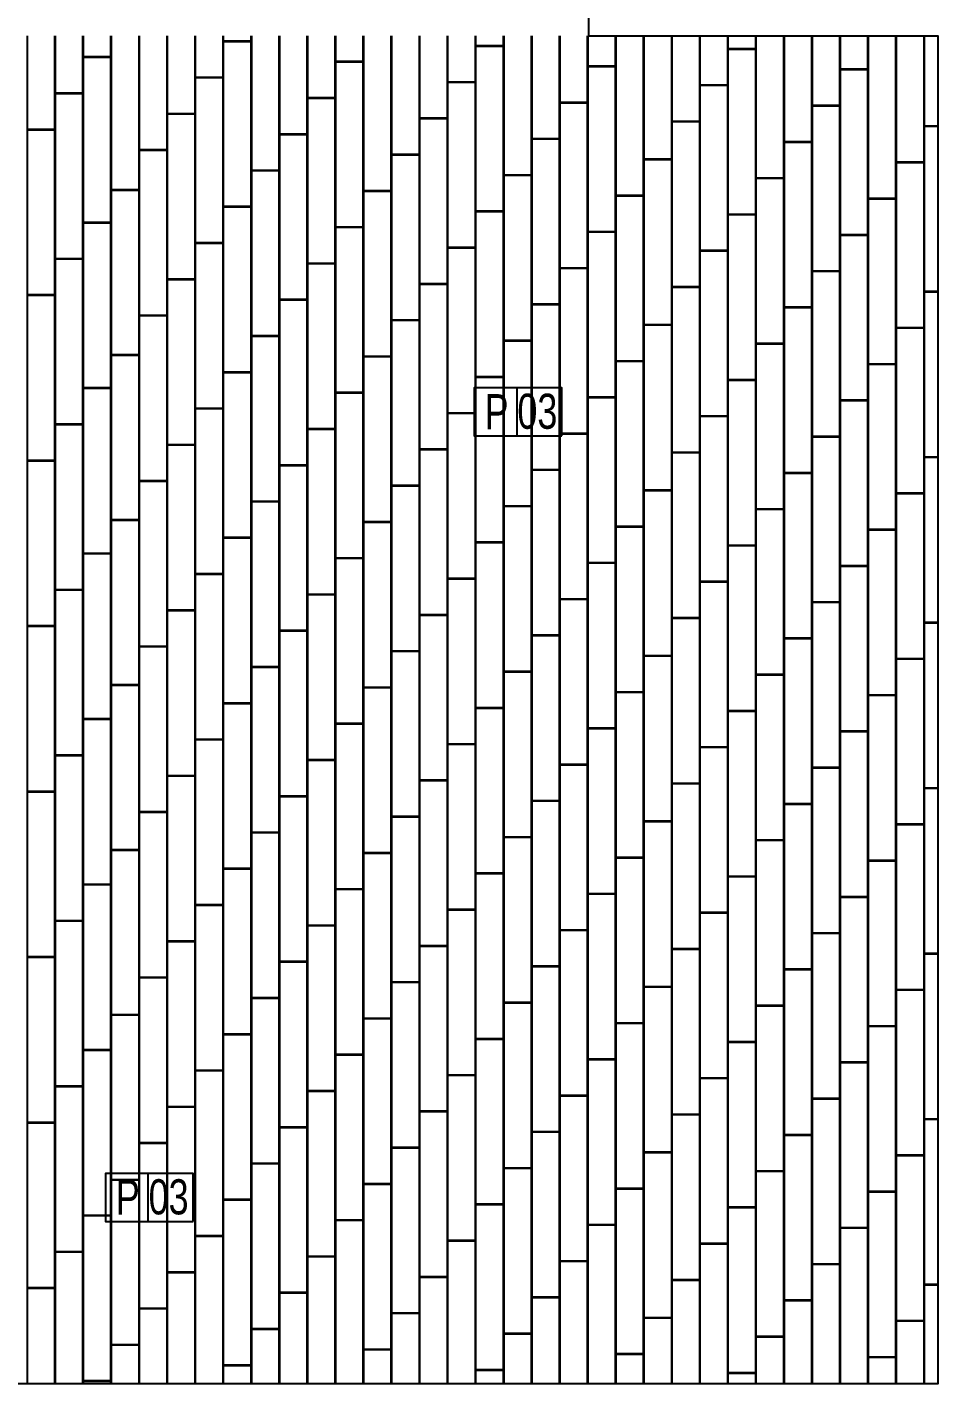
# Model space of a CAD drawing. Header units: metres. Extents: x 289 to 442, y 174 to 231.
# Drawn here: x 399.39 to 404.44, y 179.84 to 187.36 of the extents above; entities that cross this region are included whole.
import ezdxf

# ---------------------------------------------------------------- set-up
doc = ezdxf.new("R2010")
doc.units = ezdxf.units.M
doc.layers.add('A-Piso', color=9, linetype='Continuous')
doc.styles.add('SWISS', font='swisscl.ttf')

msp = doc.modelspace()

# ---------------------------------------------------------------- linework, layer by layer
for points in [[(397.2039, 190.3458), (397.2039, 189.3758), (397.1289, 189.3758), (397.1289, 189.1262), (402.5027, 189.1262), (402.6226, 189.1262), (402.6226, 187.4351), (402.5028, 187.4351), (402.5028, 187.3152), (404.4397, 187.3151), (404.4397, 179.8425), (396.1297, 179.8425), (396.1297, 190.8752), (397.1289, 190.8752), (397.1289, 190.3458)], [(399.3931, 179.8425), (399.3931, 187.3152)], [(399.5455, 179.8425), (399.5455, 187.3152)], [(399.5485, 179.8425), (399.5485, 187.3152)], [(399.7009, 179.8425), (399.7009, 187.3152)], [(399.7039, 179.8425), (399.7039, 187.3152)], [(399.8563, 179.8425), (399.8563, 187.3153)], [(399.8593, 179.8425), (399.8593, 187.3153)], [(400.0117, 179.8425), (400.0117, 187.3153)], [(400.0147, 179.8425), (400.0147, 187.3153)], [(400.1671, 179.8425), (400.1671, 187.3153)], [(400.1701, 179.8425), (400.1701, 187.3153)], [(400.3225, 179.8425), (400.3225, 187.3153)], [(400.3255, 179.8425), (400.3255, 187.3153)], [(400.4779, 179.8425), (400.4779, 187.3153)], [(400.4809, 179.8425), (400.4809, 187.3153)], [(400.4809, 187.2873), (400.6333, 187.2873)], [(400.4809, 187.2843), (400.6333, 187.2843)], [(400.6333, 179.8425), (400.6333, 187.3153)], [(400.6363, 179.8425), (400.6363, 187.3153)], [(400.7887, 179.8425), (400.7887, 187.3153)], [(400.7917, 179.8425), (400.7917, 187.3153)], [(400.9441, 179.8425), (400.9441, 187.3153)], [(400.9471, 179.8425), (400.9471, 187.3153)], [(401.0995, 179.8425), (401.0995, 187.3152)], [(401.1025, 179.8425), (401.1025, 187.3152)], [(401.2549, 179.8425), (401.2549, 187.3152)], [(401.2579, 179.8425), (401.2579, 187.3152)], [(401.4103, 179.8425), (401.4103, 187.3152)], [(401.4133, 179.8425), (401.4133, 187.3152)], [(401.5657, 179.8425), (401.5657, 187.3152)], [(401.5687, 179.8425), (401.5687, 187.3152)], [(401.7211, 179.8425), (401.7211, 187.3152)], [(401.7241, 179.8425), (401.7241, 187.3152)], [(401.8765, 179.8425), (401.8765, 187.3152)], [(401.8795, 179.8425), (401.8795, 187.3152)], [(402.0319, 179.8425), (402.0319, 187.3152)], [(402.0349, 179.8425), (402.0349, 187.3152)], [(402.1873, 179.8425), (402.1873, 187.3152)], [(402.1903, 179.8425), (402.1903, 187.3152)], [(402.3427, 179.8425), (402.3427, 187.3152)], [(402.3457, 179.8425), (402.3457, 187.3152)], [(402.4981, 179.8425), (402.4981, 187.3152)], [(402.5011, 179.8425), (402.5011, 187.3152)], [(402.6535, 179.8425), (402.6535, 187.3152)], [(402.6565, 179.8425), (402.6565, 187.3152)], [(402.8089, 179.8425), (402.8089, 187.3152)], [(402.8119, 179.8425), (402.8119, 187.3152)], [(402.9643, 179.8425), (402.9643, 187.3152)], [(402.9673, 179.8425), (402.9673, 187.3152)], [(403.1197, 179.8425), (403.1197, 187.3152)], [(403.1227, 179.8425), (403.1227, 187.3152)], [(403.2751, 179.8425), (403.2751, 187.3152)], [(403.2781, 179.8425), (403.2781, 187.3152)], [(403.4305, 179.8425), (403.4305, 187.3152)], [(403.4335, 179.8425), (403.4335, 187.3152)], [(403.5859, 179.8425), (403.5859, 187.3152)], [(403.5889, 179.8425), (403.5889, 187.3152)], [(403.7413, 179.8425), (403.7413, 187.3152)], [(403.7443, 179.8425), (403.7443, 187.3152)], [(403.8967, 179.8425), (403.8967, 187.3152)], [(403.8997, 179.8425), (403.8997, 187.3152)], [(404.0521, 179.8425), (404.0521, 187.3152)], [(404.0551, 179.8425), (404.0551, 187.3152)], [(404.2075, 179.8425), (404.2075, 187.3151)], [(404.2105, 179.8425), (404.2105, 187.3151)], [(404.3629, 179.8425), (404.3629, 187.3151)], [(404.3659, 179.8425), (404.3659, 187.3151)], [(399.7039, 187.1997), (399.8563, 187.1997)], [(399.7039, 187.1967), (399.8563, 187.1967)], [(401.8795, 187.2615), (402.0319, 187.2615)], [(401.8795, 187.2585), (402.0319, 187.2585)], [(403.2781, 187.2447), (403.4305, 187.2447)], [(403.2781, 187.2417), (403.4305, 187.2417)], [(401.1025, 187.1739), (401.2549, 187.1739)], [(401.1025, 187.1709), (401.2549, 187.1709)], [(402.5011, 187.1481), (402.6535, 187.1481)], [(402.5011, 187.1451), (402.6535, 187.1451)], [(403.8997, 187.1313), (404.0521, 187.1313)], [(403.8997, 187.1283), (404.0521, 187.1283)], [(400.3255, 187.0863), (400.4779, 187.0863)], [(400.3255, 187.0833), (400.4779, 187.0833)], [(401.7241, 187.0605), (401.8765, 187.0605)], [(401.7241, 187.0575), (401.8765, 187.0575)], [(403.1227, 187.0437), (403.2751, 187.0437)], [(403.1227, 187.0407), (403.2751, 187.0407)], [(399.5485, 186.9987), (399.7009, 186.9987)], [(399.5485, 186.9957), (399.7009, 186.9957)], [(400.9471, 186.9729), (401.0995, 186.9729)], [(400.9471, 186.9699), (401.0995, 186.9699)], [(402.3457, 186.9471), (402.4981, 186.9471)], [(402.3457, 186.9441), (402.4981, 186.9441)], [(403.7443, 186.9303), (403.8967, 186.9303)], [(403.7443, 186.9273), (403.8967, 186.9273)], [(400.1701, 186.8853), (400.3225, 186.8853)], [(400.1701, 186.8823), (400.3225, 186.8823)], [(401.5687, 186.8595), (401.7211, 186.8595)], [(401.5687, 186.8565), (401.7211, 186.8565)], [(402.9673, 186.8427), (403.1197, 186.8427)], [(402.9673, 186.8397), (403.1197, 186.8397)], [(404.3659, 186.8169), (404.4397, 186.8169)], [(399.3931, 186.7977), (399.5455, 186.7977)], [(399.3931, 186.7947), (399.5455, 186.7947)], [(400.7917, 186.7719), (400.9441, 186.7719)], [(400.7917, 186.7689), (400.9441, 186.7689)], [(402.1903, 186.7461), (402.3427, 186.7461)], [(402.1903, 186.7431), (402.3427, 186.7431)], [(404.3659, 186.8139), (404.4397, 186.8139)], [(400.0147, 186.6843), (400.1671, 186.6843)], [(400.0147, 186.6813), (400.1671, 186.6813)], [(403.5889, 186.7293), (403.7413, 186.7293)], [(403.5889, 186.7263), (403.7413, 186.7263)], [(401.4133, 186.6585), (401.5657, 186.6585)], [(401.4133, 186.6555), (401.5657, 186.6555)], [(402.8119, 186.6327), (402.9643, 186.6327)], [(402.8119, 186.6297), (402.9643, 186.6297)], [(404.2105, 186.6159), (404.3629, 186.6159)], [(404.2105, 186.6129), (404.3629, 186.6129)], [(400.6363, 186.5709), (400.7887, 186.5709)], [(400.6363, 186.5679), (400.7887, 186.5679)], [(402.0349, 186.5451), (402.1873, 186.5451)], [(402.0349, 186.5421), (402.1873, 186.5421)], [(403.4335, 186.5283), (403.5859, 186.5283)], [(403.4335, 186.5253), (403.5859, 186.5253)], [(399.8593, 186.4623), (400.0117, 186.4623)], [(399.8593, 186.4593), (400.0117, 186.4593)], [(401.2579, 186.4575), (401.4103, 186.4575)], [(401.2579, 186.4545), (401.4103, 186.4545)], [(400.4809, 186.3699), (400.6333, 186.3699)], [(400.4809, 186.3669), (400.6333, 186.3669)], [(402.6565, 186.4317), (402.8089, 186.4317)], [(402.6565, 186.4287), (402.8089, 186.4287)], [(404.0551, 186.4149), (404.2075, 186.4149)], [(404.0551, 186.4119), (404.2075, 186.4119)], [(401.8795, 186.3441), (402.0319, 186.3441)], [(401.8795, 186.3411), (402.0319, 186.3411)], [(403.2781, 186.3273), (403.4305, 186.3273)], [(403.2781, 186.3243), (403.4305, 186.3243)], [(399.7039, 186.2823), (399.8563, 186.2823)], [(399.7039, 186.2793), (399.8563, 186.2793)], [(401.1025, 186.2565), (401.2549, 186.2565)], [(401.1025, 186.2535), (401.2549, 186.2535)], [(402.5011, 186.2307), (402.6535, 186.2307)], [(402.5011, 186.2277), (402.6535, 186.2277)], [(403.8997, 186.2139), (404.0521, 186.2139)], [(400.3255, 186.1689), (400.4779, 186.1689)], [(400.3255, 186.1659), (400.4779, 186.1659)], [(401.7241, 186.1431), (401.8765, 186.1431)], [(401.7241, 186.1401), (401.8765, 186.1401)], [(403.8997, 186.2109), (404.0521, 186.2109)], [(399.5485, 186.0813), (399.7009, 186.0813)], [(399.5485, 186.0783), (399.7009, 186.0783)], [(403.1227, 186.1263), (403.2751, 186.1263)], [(403.1227, 186.1233), (403.2751, 186.1233)], [(400.9471, 186.0555), (401.0995, 186.0555)], [(400.9471, 186.0525), (401.0995, 186.0525)], [(402.3457, 186.0297), (402.4981, 186.0297)], [(402.3457, 186.0267), (402.4981, 186.0267)], [(403.7443, 186.0129), (403.8967, 186.0129)], [(403.7443, 186.0099), (403.8967, 186.0099)], [(400.1701, 185.9679), (400.3225, 185.9679)], [(400.1701, 185.9649), (400.3225, 185.9649)], [(401.5687, 185.9421), (401.7211, 185.9421)], [(401.5687, 185.9391), (401.7211, 185.9391)], [(402.9673, 185.9253), (403.1197, 185.9253)], [(402.9673, 185.9223), (403.1197, 185.9223)], [(399.3931, 185.8803), (399.5455, 185.8803)], [(399.3931, 185.8773), (399.5455, 185.8773)], [(400.7917, 185.8545), (400.9441, 185.8545)], [(400.7917, 185.8515), (400.9441, 185.8515)], [(404.3659, 185.8995), (404.4397, 185.8995)], [(404.3659, 185.8965), (404.4397, 185.8965)], [(400.0147, 185.7669), (400.1671, 185.7669)], [(400.0147, 185.7639), (400.1671, 185.7639)], [(402.1903, 185.8287), (402.3427, 185.8287)], [(402.1903, 185.8257), (402.3427, 185.8257)], [(403.5889, 185.8119), (403.7413, 185.8119)], [(403.5889, 185.8089), (403.7413, 185.8089)], [(401.4133, 185.7411), (401.5657, 185.7411)], [(401.4133, 185.7381), (401.5657, 185.7381)], [(402.8119, 185.7153), (402.9643, 185.7153)], [(402.8119, 185.7123), (402.9643, 185.7123)], [(404.2105, 185.6985), (404.3629, 185.6985)], [(404.2105, 185.6955), (404.3629, 185.6955)], [(400.6363, 185.6535), (400.7887, 185.6535)], [(400.6363, 185.6505), (400.7887, 185.6505)], [(402.0349, 185.6277), (402.1873, 185.6277)], [(402.0349, 185.6247), (402.1873, 185.6247)], [(403.4335, 185.6109), (403.5859, 185.6109)], [(399.8593, 185.5479), (400.0117, 185.5479)], [(399.8593, 185.5449), (400.0117, 185.5449)], [(401.2579, 185.5401), (401.4103, 185.5401)], [(401.2579, 185.5371), (401.4103, 185.5371)], [(403.4335, 185.6079), (403.5859, 185.6079)], [(402.6565, 185.5143), (402.8089, 185.5143)], [(402.6565, 185.5113), (402.8089, 185.5113)], [(404.0551, 185.4975), (404.2075, 185.4975)], [(404.0551, 185.4945), (404.2075, 185.4945)], [(400.4809, 185.4525), (400.6333, 185.4525)], [(400.4809, 185.4495), (400.6333, 185.4495)], [(401.8795, 185.4267), (402.0319, 185.4267)], [(401.8795, 185.4237), (402.0319, 185.4237)], [(403.2781, 185.4099), (403.4305, 185.4099)], [(403.2781, 185.4069), (403.4305, 185.4069)], [(399.7039, 185.3649), (399.8563, 185.3649)], [(399.7039, 185.3619), (399.8563, 185.3619)], [(401.1025, 185.3391), (401.2549, 185.3391)], [(401.1025, 185.3361), (401.2549, 185.3361)], [(402.5011, 185.3133), (402.6535, 185.3133)], [(402.5011, 185.3103), (402.6535, 185.3103)], [(400.3255, 185.2515), (400.4779, 185.2515)], [(400.3255, 185.2485), (400.4779, 185.2485)], [(403.8997, 185.2965), (404.0521, 185.2965)], [(403.8997, 185.2935), (404.0521, 185.2935)], [(399.5485, 185.1639), (399.7009, 185.1639)], [(399.5485, 185.1609), (399.7009, 185.1609)], [(401.7241, 185.2257), (401.8765, 185.2257)], [(401.7241, 185.2227), (401.8765, 185.2227)], [(403.1227, 185.2089), (403.2751, 185.2089)], [(403.1227, 185.2059), (403.2751, 185.2059)], [(400.9471, 185.1381), (401.0995, 185.1381)], [(400.9471, 185.1351), (401.0995, 185.1351)], [(402.3457, 185.1123), (402.4981, 185.1123)], [(402.3457, 185.1093), (402.4981, 185.1093)], [(403.7443, 185.0955), (403.8967, 185.0955)], [(403.7443, 185.0925), (403.8967, 185.0925)], [(400.1701, 185.0505), (400.3225, 185.0505)], [(400.1701, 185.0475), (400.3225, 185.0475)], [(401.5687, 185.0247), (401.7211, 185.0247)], [(401.5687, 185.0217), (401.7211, 185.0217)], [(399.3931, 184.9629), (399.5455, 184.9629)], [(399.3931, 184.9599), (399.5455, 184.9599)], [(400.7917, 184.9371), (400.9441, 184.9371)], [(400.7917, 184.9341), (400.9441, 184.9341)], [(402.9673, 185.0079), (403.1197, 185.0079)], [(402.9673, 185.0049), (403.1197, 185.0049)], [(404.3659, 184.9821), (404.4397, 184.9821)], [(404.3659, 184.9791), (404.4397, 184.9791)], [(402.1903, 184.9113), (402.3427, 184.9113)], [(402.1903, 184.9083), (402.3427, 184.9083)], [(403.5889, 184.8945), (403.7413, 184.8945)], [(403.5889, 184.8915), (403.7413, 184.8915)], [(400.0147, 184.8495), (400.1671, 184.8495)], [(400.0147, 184.8465), (400.1671, 184.8465)], [(401.4133, 184.8237), (401.5657, 184.8237)], [(401.4133, 184.8207), (401.5657, 184.8207)], [(402.8119, 184.7979), (402.9643, 184.7979)], [(402.8119, 184.7949), (402.9643, 184.7949)], [(400.6363, 184.7361), (400.7887, 184.7361)], [(400.6363, 184.7331), (400.7887, 184.7331)], [(402.0349, 184.7103), (402.1873, 184.7103)], [(404.2105, 184.7811), (404.3629, 184.7811)], [(404.2105, 184.7781), (404.3629, 184.7781)], [(399.8593, 184.6335), (400.0117, 184.6335)], [(402.0349, 184.7073), (402.1873, 184.7073)], [(403.4335, 184.6935), (403.5859, 184.6935)], [(403.4335, 184.6905), (403.5859, 184.6905)], [(399.8593, 184.6305), (400.0117, 184.6305)], [(401.2579, 184.6227), (401.4103, 184.6227)], [(401.2579, 184.6197), (401.4103, 184.6197)], [(402.6565, 184.5969), (402.8089, 184.5969)], [(402.6565, 184.5939), (402.8089, 184.5939)], [(404.0551, 184.5801), (404.2075, 184.5801)], [(404.0551, 184.5771), (404.2075, 184.5771)], [(400.4809, 184.5351), (400.6333, 184.5351)], [(400.4809, 184.5321), (400.6333, 184.5321)], [(401.8795, 184.5093), (402.0319, 184.5093)], [(401.8795, 184.5063), (402.0319, 184.5063)], [(403.2781, 184.4925), (403.4305, 184.4925)], [(403.2781, 184.4895), (403.4305, 184.4895)], [(399.7039, 184.4475), (399.8563, 184.4475)], [(399.7039, 184.4445), (399.8563, 184.4445)], [(401.1025, 184.4217), (401.2549, 184.4217)], [(401.1025, 184.4187), (401.2549, 184.4187)], [(400.3255, 184.3341), (400.4779, 184.3341)], [(402.5011, 184.3959), (402.6535, 184.3959)], [(402.5011, 184.3929), (402.6535, 184.3929)], [(403.8997, 184.3791), (404.0521, 184.3791)], [(403.8997, 184.3761), (404.0521, 184.3761)], [(400.3255, 184.3311), (400.4779, 184.3311)], [(401.7241, 184.3083), (401.8765, 184.3083)], [(401.7241, 184.3053), (401.8765, 184.3053)], [(403.1227, 184.2915), (403.2751, 184.2915)], [(403.1227, 184.2885), (403.2751, 184.2885)], [(399.5485, 184.2465), (399.7009, 184.2465)], [(399.5485, 184.2435), (399.7009, 184.2435)], [(400.9471, 184.2207), (401.0995, 184.2207)], [(400.9471, 184.2177), (401.0995, 184.2177)], [(402.3457, 184.1949), (402.4981, 184.1949)], [(402.3457, 184.1919), (402.4981, 184.1919)], [(400.1701, 184.1331), (400.3225, 184.1331)], [(400.1701, 184.1301), (400.3225, 184.1301)], [(401.5687, 184.1073), (401.7211, 184.1073)], [(403.7443, 184.1781), (403.8967, 184.1781)], [(403.7443, 184.1751), (403.8967, 184.1751)], [(399.3931, 184.0455), (399.5455, 184.0455)], [(399.3931, 184.0425), (399.5455, 184.0425)], [(401.5687, 184.1043), (401.7211, 184.1043)], [(402.9673, 184.0905), (403.1197, 184.0905)], [(402.9673, 184.0875), (403.1197, 184.0875)], [(404.3659, 184.0647), (404.4397, 184.0647)], [(404.3659, 184.0617), (404.4397, 184.0617)], [(400.7917, 184.0197), (400.9441, 184.0197)], [(400.7917, 184.0167), (400.9441, 184.0167)], [(402.1903, 183.9939), (402.3427, 183.9939)], [(402.1903, 183.9909), (402.3427, 183.9909)], [(403.5889, 183.9771), (403.7413, 183.9771)], [(403.5889, 183.9741), (403.7413, 183.9741)], [(400.0147, 183.9321), (400.1671, 183.9321)], [(400.0147, 183.9291), (400.1671, 183.9291)], [(401.4133, 183.9063), (401.5657, 183.9063)], [(401.4133, 183.9033), (401.5657, 183.9033)], [(400.6363, 183.8187), (400.7887, 183.8187)], [(400.6363, 183.8157), (400.7887, 183.8157)], [(402.8119, 183.8805), (402.9643, 183.8805)], [(402.8119, 183.8775), (402.9643, 183.8775)], [(404.2105, 183.8637), (404.3629, 183.8637)], [(404.2105, 183.8607), (404.3629, 183.8607)], [(402.0349, 183.7929), (402.1873, 183.7929)], [(402.0349, 183.7899), (402.1873, 183.7899)], [(403.4335, 183.7761), (403.5859, 183.7761)], [(403.4335, 183.7731), (403.5859, 183.7731)], [(399.8593, 183.7191), (400.0117, 183.7191)], [(399.8593, 183.7161), (400.0117, 183.7161)], [(401.2579, 183.7053), (401.4103, 183.7053)], [(401.2579, 183.7023), (401.4103, 183.7023)], [(402.6565, 183.6795), (402.8089, 183.6795)], [(402.6565, 183.6765), (402.8089, 183.6765)], [(404.0551, 183.6627), (404.2075, 183.6627)], [(404.0551, 183.6597), (404.2075, 183.6597)], [(400.4809, 183.6177), (400.6333, 183.6177)], [(400.4809, 183.6147), (400.6333, 183.6147)], [(401.8795, 183.5919), (402.0319, 183.5919)], [(401.8795, 183.5889), (402.0319, 183.5889)], [(399.7039, 183.5301), (399.8563, 183.5301)], [(399.7039, 183.5271), (399.8563, 183.5271)], [(403.2781, 183.5751), (403.4305, 183.5751)], [(403.2781, 183.5721), (403.4305, 183.5721)], [(401.1025, 183.5043), (401.2549, 183.5043)], [(401.1025, 183.5013), (401.2549, 183.5013)], [(402.5011, 183.4785), (402.6535, 183.4785)], [(402.5011, 183.4755), (402.6535, 183.4755)], [(403.8997, 183.4617), (404.0521, 183.4617)], [(403.8997, 183.4587), (404.0521, 183.4587)], [(400.3255, 183.4167), (400.4779, 183.4167)], [(400.3255, 183.4137), (400.4779, 183.4137)], [(401.7241, 183.3909), (401.8765, 183.3909)], [(401.7241, 183.3879), (401.8765, 183.3879)], [(403.1227, 183.3741), (403.2751, 183.3741)], [(403.1227, 183.3711), (403.2751, 183.3711)], [(399.5485, 183.3291), (399.7009, 183.3291)], [(399.5485, 183.3261), (399.7009, 183.3261)], [(400.9471, 183.3033), (401.0995, 183.3033)], [(400.9471, 183.3003), (401.0995, 183.3003)], [(400.1701, 183.2157), (400.3225, 183.2157)], [(400.1701, 183.2127), (400.3225, 183.2127)], [(402.3457, 183.2775), (402.4981, 183.2775)], [(402.3457, 183.2745), (402.4981, 183.2745)], [(403.7443, 183.2607), (403.8967, 183.2607)], [(403.7443, 183.2577), (403.8967, 183.2577)], [(401.5687, 183.1899), (401.7211, 183.1899)], [(401.5687, 183.1869), (401.7211, 183.1869)], [(402.9673, 183.1731), (403.1197, 183.1731)], [(402.9673, 183.1701), (403.1197, 183.1701)], [(404.3659, 183.1473), (404.4397, 183.1473)], [(404.3659, 183.1443), (404.4397, 183.1443)], [(399.3931, 183.1281), (399.5455, 183.1281)], [(399.3931, 183.1251), (399.5455, 183.1251)], [(400.7917, 183.1023), (400.9441, 183.1023)], [(400.7917, 183.0993), (400.9441, 183.0993)], [(402.1903, 183.0765), (402.3427, 183.0765)], [(402.1903, 183.0735), (402.3427, 183.0735)], [(403.5889, 183.0597), (403.7413, 183.0597)], [(403.5889, 183.0567), (403.7413, 183.0567)], [(400.0147, 183.0147), (400.1671, 183.0147)], [(400.0147, 183.0117), (400.1671, 183.0117)], [(401.4133, 182.9889), (401.5657, 182.9889)], [(401.4133, 182.9859), (401.5657, 182.9859)], [(402.8119, 182.9631), (402.9643, 182.9631)], [(402.8119, 182.9601), (402.9643, 182.9601)], [(404.2105, 182.9463), (404.3629, 182.9463)], [(404.2105, 182.9433), (404.3629, 182.9433)], [(400.6363, 182.9013), (400.7887, 182.9013)], [(400.6363, 182.8983), (400.7887, 182.8983)], [(402.0349, 182.8755), (402.1873, 182.8755)], [(402.0349, 182.8725), (402.1873, 182.8725)], [(403.4335, 182.8587), (403.5859, 182.8587)], [(403.4335, 182.8557), (403.5859, 182.8557)], [(399.8593, 182.8047), (400.0117, 182.8047)], [(399.8593, 182.8017), (400.0117, 182.8017)], [(401.2579, 182.7879), (401.4103, 182.7879)], [(401.2579, 182.7849), (401.4103, 182.7849)], [(402.6565, 182.7621), (402.8089, 182.7621)], [(402.6565, 182.7591), (402.8089, 182.7591)], [(400.4809, 182.7003), (400.6333, 182.7003)], [(400.4809, 182.6973), (400.6333, 182.6973)], [(404.0551, 182.7453), (404.2075, 182.7453)], [(404.0551, 182.7423), (404.2075, 182.7423)], [(399.7039, 182.6127), (399.8563, 182.6127)], [(399.7039, 182.6097), (399.8563, 182.6097)], [(401.8795, 182.6745), (402.0319, 182.6745)], [(401.8795, 182.6715), (402.0319, 182.6715)], [(403.2781, 182.6577), (403.4305, 182.6577)], [(403.2781, 182.6547), (403.4305, 182.6547)], [(401.1025, 182.5869), (401.2549, 182.5869)], [(401.1025, 182.5839), (401.2549, 182.5839)], [(402.5011, 182.5611), (402.6535, 182.5611)], [(402.5011, 182.5581), (402.6535, 182.5581)], [(403.8997, 182.5443), (404.0521, 182.5443)], [(403.8997, 182.5413), (404.0521, 182.5413)], [(400.3255, 182.4993), (400.4779, 182.4993)], [(400.3255, 182.4963), (400.4779, 182.4963)], [(401.7241, 182.4735), (401.8765, 182.4735)], [(401.7241, 182.4705), (401.8765, 182.4705)], [(403.1227, 182.4567), (403.2751, 182.4567)], [(403.1227, 182.4537), (403.2751, 182.4537)], [(399.5485, 182.4117), (399.7009, 182.4117)], [(399.5485, 182.4087), (399.7009, 182.4087)], [(400.9471, 182.3859), (401.0995, 182.3859)], [(400.9471, 182.3829), (401.0995, 182.3829)], [(402.3457, 182.3601), (402.4981, 182.3601)], [(402.3457, 182.3571), (402.4981, 182.3571)], [(403.7443, 182.3433), (403.8967, 182.3433)], [(403.7443, 182.3403), (403.8967, 182.3403)], [(400.1701, 182.2983), (400.3225, 182.2983)], [(400.1701, 182.2953), (400.3225, 182.2953)], [(401.5687, 182.2725), (401.7211, 182.2725)], [(401.5687, 182.2695), (401.7211, 182.2695)], [(402.9673, 182.2557), (403.1197, 182.2557)], [(402.9673, 182.2527), (403.1197, 182.2527)], [(404.3659, 182.2299), (404.4397, 182.2299)], [(404.3659, 182.2269), (404.4397, 182.2269)], [(399.3931, 182.2107), (399.5455, 182.2107)], [(399.3931, 182.2077), (399.5455, 182.2077)], [(400.7917, 182.1849), (400.9441, 182.1849)], [(400.7917, 182.1819), (400.9441, 182.1819)], [(402.1903, 182.1591), (402.3427, 182.1591)], [(402.1903, 182.1561), (402.3427, 182.1561)], [(400.0147, 182.0973), (400.1671, 182.0973)], [(400.0147, 182.0943), (400.1671, 182.0943)], [(403.5889, 182.1423), (403.7413, 182.1423)], [(403.5889, 182.1393), (403.7413, 182.1393)], [(401.4133, 182.0715), (401.5657, 182.0715)], [(401.4133, 182.0685), (401.5657, 182.0685)], [(402.8119, 182.0457), (402.9643, 182.0457)], [(402.8119, 182.0427), (402.9643, 182.0427)], [(404.2105, 182.0289), (404.3629, 182.0289)], [(404.2105, 182.0259), (404.3629, 182.0259)], [(400.6363, 181.9839), (400.7887, 181.9839)], [(400.6363, 181.9809), (400.7887, 181.9809)], [(402.0349, 181.9581), (402.1873, 181.9581)], [(402.0349, 181.9551), (402.1873, 181.9551)], [(403.4335, 181.9413), (403.5859, 181.9413)], [(403.4335, 181.9383), (403.5859, 181.9383)], [(399.8593, 181.8903), (400.0117, 181.8903)], [(399.8593, 181.8873), (400.0117, 181.8873)], [(401.2579, 181.8705), (401.4103, 181.8705)], [(401.2579, 181.8675), (401.4103, 181.8675)], [(400.4809, 181.7829), (400.6333, 181.7829)], [(400.4809, 181.7799), (400.6333, 181.7799)], [(402.6565, 181.8447), (402.8089, 181.8447)], [(402.6565, 181.8417), (402.8089, 181.8417)], [(404.0551, 181.8279), (404.2075, 181.8279)], [(404.0551, 181.8249), (404.2075, 181.8249)], [(401.8795, 181.7571), (402.0319, 181.7571)], [(401.8795, 181.7541), (402.0319, 181.7541)], [(403.2781, 181.7403), (403.4305, 181.7403)], [(403.2781, 181.7373), (403.4305, 181.7373)], [(399.7039, 181.6953), (399.8563, 181.6953)], [(399.7039, 181.6923), (399.8563, 181.6923)], [(401.1025, 181.6695), (401.2549, 181.6695)], [(401.1025, 181.6665), (401.2549, 181.6665)], [(402.5011, 181.6437), (402.6535, 181.6437)], [(402.5011, 181.6407), (402.6535, 181.6407)], [(403.8997, 181.6269), (404.0521, 181.6269)], [(400.3255, 181.5819), (400.4779, 181.5819)], [(400.3255, 181.5789), (400.4779, 181.5789)], [(401.7241, 181.5561), (401.8765, 181.5561)], [(401.7241, 181.5531), (401.8765, 181.5531)], [(403.8997, 181.6239), (404.0521, 181.6239)], [(399.5485, 181.4943), (399.7009, 181.4943)], [(399.5485, 181.4913), (399.7009, 181.4913)], [(403.1227, 181.5393), (403.2751, 181.5393)], [(403.1227, 181.5363), (403.2751, 181.5363)], [(400.9471, 181.4685), (401.0995, 181.4685)], [(400.9471, 181.4655), (401.0995, 181.4655)], [(402.3457, 181.4427), (402.4981, 181.4427)], [(402.3457, 181.4397), (402.4981, 181.4397)], [(403.7443, 181.4259), (403.8967, 181.4259)], [(403.7443, 181.4229), (403.8967, 181.4229)], [(400.1701, 181.3809), (400.3225, 181.3809)], [(400.1701, 181.3779), (400.3225, 181.3779)], [(401.5687, 181.3551), (401.7211, 181.3551)], [(401.5687, 181.3521), (401.7211, 181.3521)], [(402.9673, 181.3383), (403.1197, 181.3383)], [(402.9673, 181.3353), (403.1197, 181.3353)], [(399.3931, 181.2933), (399.5455, 181.2933)], [(399.3931, 181.2903), (399.5455, 181.2903)], [(400.7917, 181.2675), (400.9441, 181.2675)], [(400.7917, 181.2645), (400.9441, 181.2645)], [(404.3659, 181.3125), (404.4397, 181.3125)], [(404.3659, 181.3095), (404.4397, 181.3095)], [(400.0147, 181.1799), (400.1671, 181.1799)], [(400.0147, 181.1769), (400.1671, 181.1769)], [(402.1903, 181.2417), (402.3427, 181.2417)], [(402.1903, 181.2387), (402.3427, 181.2387)], [(403.5889, 181.2249), (403.7413, 181.2249)], [(403.5889, 181.2219), (403.7413, 181.2219)], [(401.4133, 181.1541), (401.5657, 181.1541)], [(401.4133, 181.1511), (401.5657, 181.1511)], [(402.8119, 181.1283), (402.9643, 181.1283)], [(402.8119, 181.1253), (402.9643, 181.1253)], [(404.2105, 181.1115), (404.3629, 181.1115)], [(404.2105, 181.1085), (404.3629, 181.1085)], [(400.6363, 181.0665), (400.7887, 181.0665)], [(400.6363, 181.0635), (400.7887, 181.0635)], [(402.0349, 181.0407), (402.1873, 181.0407)], [(402.0349, 181.0377), (402.1873, 181.0377)], [(403.4335, 181.0239), (403.5859, 181.0239)], [(399.8593, 180.9759), (400.0117, 180.9759)], [(399.8593, 180.9729), (400.0117, 180.9729)], [(401.2579, 180.9531), (401.4103, 180.9531)], [(401.2579, 180.9501), (401.4103, 180.9501)], [(403.4335, 181.0209), (403.5859, 181.0209)], [(402.6565, 180.9273), (402.8089, 180.9273)], [(402.6565, 180.9243), (402.8089, 180.9243)], [(404.0551, 180.9105), (404.2075, 180.9105)], [(404.0551, 180.9075), (404.2075, 180.9075)], [(400.4809, 180.8655), (400.6333, 180.8655)], [(400.4809, 180.8625), (400.6333, 180.8625)], [(401.8795, 180.8397), (402.0319, 180.8397)], [(401.8795, 180.8367), (402.0319, 180.8367)], [(403.2781, 180.8229), (403.4305, 180.8229)], [(403.2781, 180.8199), (403.4305, 180.8199)], [(399.7039, 180.7779), (399.8563, 180.7779)], [(399.7039, 180.7749), (399.8563, 180.7749)], [(401.1025, 180.7521), (401.2549, 180.7521)], [(401.1025, 180.7491), (401.2549, 180.7491)], [(402.5011, 180.7263), (402.6535, 180.7263)], [(402.5011, 180.7233), (402.6535, 180.7233)], [(400.3255, 180.6645), (400.4779, 180.6645)], [(400.3255, 180.6615), (400.4779, 180.6615)], [(403.8997, 180.7095), (404.0521, 180.7095)], [(403.8997, 180.7065), (404.0521, 180.7065)], [(399.5485, 180.5769), (399.7009, 180.5769)], [(399.5485, 180.5739), (399.7009, 180.5739)], [(401.7241, 180.6387), (401.8765, 180.6387)], [(401.7241, 180.6357), (401.8765, 180.6357)], [(403.1227, 180.6219), (403.2751, 180.6219)], [(403.1227, 180.6189), (403.2751, 180.6189)], [(400.9471, 180.5511), (401.0995, 180.5511)], [(400.9471, 180.5481), (401.0995, 180.5481)], [(402.3457, 180.5253), (402.4981, 180.5253)], [(402.3457, 180.5223), (402.4981, 180.5223)], [(403.7443, 180.5085), (403.8967, 180.5085)], [(403.7443, 180.5055), (403.8967, 180.5055)], [(400.1701, 180.4635), (400.3225, 180.4635)], [(400.1701, 180.4605), (400.3225, 180.4605)], [(401.5687, 180.4377), (401.7211, 180.4377)], [(401.5687, 180.4347), (401.7211, 180.4347)], [(399.3931, 180.3759), (399.5455, 180.3759)], [(399.3931, 180.3729), (399.5455, 180.3729)], [(400.7917, 180.3501), (400.9441, 180.3501)], [(400.7917, 180.3471), (400.9441, 180.3471)], [(402.9673, 180.4209), (403.1197, 180.4209)], [(402.9673, 180.4179), (403.1197, 180.4179)], [(404.3659, 180.3951), (404.4397, 180.3951)], [(404.3659, 180.3921), (404.4397, 180.3921)], [(402.1903, 180.3243), (402.3427, 180.3243)], [(402.1903, 180.3213), (402.3427, 180.3213)], [(403.5889, 180.3075), (403.7413, 180.3075)], [(403.5889, 180.3045), (403.7413, 180.3045)], [(400.0147, 180.2625), (400.1671, 180.2625)], [(400.0147, 180.2595), (400.1671, 180.2595)], [(401.4133, 180.2367), (401.5657, 180.2367)], [(401.4133, 180.2337), (401.5657, 180.2337)], [(402.8119, 180.2109), (402.9643, 180.2109)], [(402.8119, 180.2079), (402.9643, 180.2079)], [(400.6363, 180.1491), (400.7887, 180.1491)], [(400.6363, 180.1461), (400.7887, 180.1461)], [(402.0349, 180.1233), (402.1873, 180.1233)], [(404.2105, 180.1941), (404.3629, 180.1941)], [(404.2105, 180.1911), (404.3629, 180.1911)], [(399.8593, 180.0615), (400.0117, 180.0615)], [(399.8593, 180.0585), (400.0117, 180.0585)], [(402.0349, 180.1203), (402.1873, 180.1203)], [(403.4335, 180.1065), (403.5859, 180.1065)], [(403.4335, 180.1035), (403.5859, 180.1035)], [(401.2579, 180.0357), (401.4103, 180.0357)], [(401.2579, 180.0327), (401.4103, 180.0327)], [(402.6565, 180.0099), (402.8089, 180.0099)], [(402.6565, 180.0069), (402.8089, 180.0069)], [(404.0551, 179.9931), (404.2075, 179.9931)], [(404.0551, 179.9901), (404.2075, 179.9901)], [(400.4809, 179.9481), (400.6333, 179.9481)], [(400.4809, 179.9451), (400.6333, 179.9451)], [(401.8795, 179.9223), (402.0319, 179.9223)], [(401.8795, 179.9193), (402.0319, 179.9193)], [(403.2781, 179.9055), (403.4305, 179.9055)], [(403.2781, 179.9025), (403.4305, 179.9025)], [(399.7039, 179.8605), (399.8563, 179.8605)], [(399.7039, 179.8575), (399.8563, 179.8575)]]:
    msp.add_lwpolyline(points)
at = {"layer": 'A-Piso', "color": 2, "linetype": 'Continuous'}
for points in [[(402.3558, 185.0974), (402.3558, 185.3639), (401.8693, 185.3639), (401.8693, 185.0974)], [(400.3119, 180.7428), (400.3119, 181.0092), (399.8255, 181.0092), (399.8255, 180.7428)]]:
    msp.add_lwpolyline(points, close=True, dxfattribs=at)
for points in [[(402.1051, 185.3639), (402.1051, 185.0974)], [(400.0612, 181.0092), (400.0612, 180.7428)]]:
    msp.add_lwpolyline(points, dxfattribs=at)

# ---------------------------------------------------------------- texts
at = {"layer": 'A-Piso', "color": 8, "linetype": 'Continuous', "style": 'SWISS'}
for s, p in [('P', (401.9271, 185.1344)), ('03', (402.109, 185.1368)), ('P', (399.8833, 180.7797)), ('03', (400.0651, 180.7821))]:
    msp.add_text(s, height=0.1944, rotation=359.99972, dxfattribs=at).set_placement(p)

doc.saveas('drawing.dxf')
